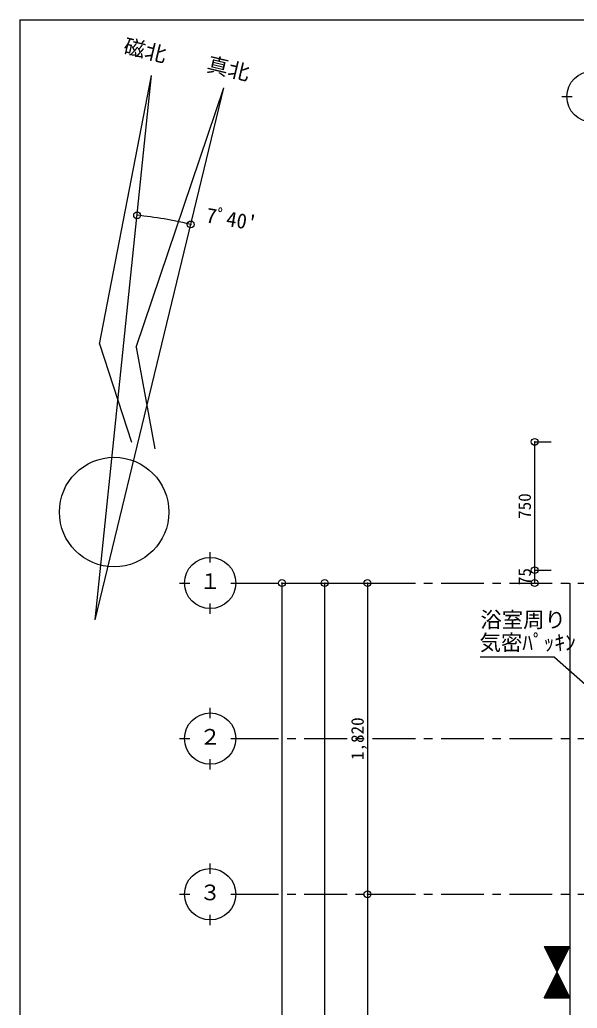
# Model space of a CAD drawing. Units: millimetres at full size, sheet at 1:50. Extents: x -9932 to 9868, y -6943 to 7028.
# Drawn here: x -9932 to -6672, y 1248 to 7028 of the extents above; entities that cross this region are included whole.
import ezdxf
from ezdxf.enums import TextEntityAlignment as Align

# ---------------------------------------------------------------- set-up
doc = ezdxf.new("R2010")
doc.units = ezdxf.units.MM
doc.header["$LTSCALE"] = 50
doc.header["$PDMODE"] = 32
doc.header["$PDSIZE"] = 40
doc.linetypes.add('CHAIN1', pattern=[8, 5, -1, 1, -1])
for name, color, linetype, lineweight in [('6-A_文字', 7, 'Continuous', 13), ('6-F_寸法・方位', 7, 'Continuous', 13), ('C-0', 4, 'Continuous', 5), ('F-F_図面枠（共通）', 7, 'Continuous', 13)]:
    doc.layers.add(name, color=color, linetype=linetype, lineweight=lineweight)
doc.styles.add('ＭＳ ゴシック', font='')
doc.styles.get('ＭＳ ゴシック').set_extended_font_data('MS Gothic')

msp = doc.modelspace()

# ---------------------------------------------------------------- linework, layer by layer
at = {"layer": '6-A_文字'}
for p, q in [((-6762.73, 6578.18), (-6702.73, 6578.18)), ((-8818.65, 3854.67), (-8818.65, 3914.67)), ((-8998.65, 3734.67), (-8938.65, 3734.67)), ((-8698.65, 3734.67), (-8638.65, 3734.67)), ((-8818.65, 3554.67), (-8818.65, 3614.67)), ((-8818.65, 2944.67), (-8818.65, 3004.67)), ((-8998.65, 2824.67), (-8938.65, 2824.67)), ((-8698.65, 2824.67), (-8638.65, 2824.67)), ((-8818.65, 2644.67), (-8818.65, 2704.67)), ((-8818.65, 2034.67), (-8818.65, 2094.67)), ((-8998.65, 1914.67), (-8938.65, 1914.67)), ((-8698.65, 1914.67), (-8638.65, 1914.67)), ((-8818.65, 1734.67), (-8818.65, 1794.67))]:
    msp.add_line(p, q, dxfattribs=at)
at = {"layer": '6-A_文字', "color": 1, "linetype": 'CHAIN1', "lineweight": 9}
for p, q in [((-8668.65, 3734.67), (2655.85, 3734.67)), ((-8668.65, 2824.67), (2655.85, 2824.67)), ((-8668.65, 1914.67), (2655.85, 1914.67))]:
    msp.add_line(p, q, dxfattribs=at)
at = {"layer": '6-A_文字', "color": 134}
for q in [(-7239.61, 3300.44), (-6623.92, 3141.2)]:
    msp.add_line((-6804.79, 3300.44), q, dxfattribs=at)
at = {"layer": '6-A_文字'}
for centre in [(-6582.73, 6578.18), (-8818.65, 3734.67), (-8818.65, 2824.67), (-8818.65, 1914.67)]:
    msp.add_circle(centre, 150, dxfattribs=at)
at = {"layer": '6-F_寸法・方位'}
for p, q in [((-9490.94, 3519.14), (-9161.52, 6702.14)), ((-9466.67, 5131.51), (-9161.52, 6702.14)), ((-9490.94, 3519.14), (-8739.82, 6629.74)), ((-9251.78, 5113.85), (-8739.82, 6629.74)), ((-9466.62, 5132.05), (-9279.72, 4557.73)), ((-9251.78, 5113.85), (-9143.17, 4519.73)), ((-6921.24, 3809.67), (-6921.24, 4559.67)), ((-6921.24, 4559.67), (-6824.72, 4559.67)), ((-6921.24, 3734.67), (-6921.24, 3809.67)), ((-6921.24, 3809.67), (-6824.72, 3809.67)), ((-8398.99, 3734.67), (-8398.99, -4000.33)), ((-8398.99, 3734.67), (-8148.99, 3734.67)), ((-8148.99, -3545.33), (-8148.99, 3734.67)), ((-8148.99, 3734.67), (-7898.99, 3734.67)), ((-7898.99, 3734.67), (-7898.99, 1914.67)), ((-7898.99, 3734.67), (-7648.99, 3734.67)), ((-6921.24, 3734.67), (-6824.72, 3734.67)), ((-7898.99, 1914.67), (-7648.99, 1914.67)), ((-7898.99, 1914.67), (-7898.99, -815.33))]:
    msp.add_line(p, q, dxfattribs=at)
msp.add_circle((-9380.5, 4149.43), 320, dxfattribs=at)
at = {"layer": '6-F_寸法・方位', "color": 4, "lineweight": 5}
msp.add_arc((-9490.94, 3519.14), 2378.27, 76.42465, 84.09132, dxfattribs=at)
at = {"layer": '6-F_寸法・方位', "color": 2}
for p in [(-9246.11, 5884.77), (-8932.7, 5830.96)]:
    msp.add_point(p, dxfattribs=at)
at = {"layer": '6-F_寸法・方位'}
for p in [(-6921.24, 4559.67), (-6921.24, 3809.67), (-8398.99, 3734.67), (-8148.99, 3734.67), (-7898.99, 3734.67), (-6921.24, 3734.67), (-7898.99, 1914.67)]:
    msp.add_point(p, dxfattribs=at)
at = {"layer": 'C-0'}
for p, q in [((-6715.23, 3734.67), (-6715.23, 2824.67)), ((-6715.23, 2824.67), (-6715.23, 1914.67)), ((-6715.23, 1914.67), (-6715.23, 1004.67))]:
    msp.add_line(p, q, dxfattribs=at)
at = {"layer": 'C-0', "color": 6, "lineweight": 13}
for p, q in [((-6865.23, 1609.48), (-6715.23, 1309.48)), ((-6865.23, 1609.48), (-6715.23, 1609.48)), ((-6865.23, 1309.48), (-6715.23, 1609.48)), ((-6764.21, 1511.52), (-6862.17, 1609.48)), ((-6766.57, 1506.81), (-6861.21, 1601.45)), ((-6761.85, 1516.23), (-6855.1, 1609.48)), ((-6768.92, 1502.09), (-6854.14, 1587.31)), ((-6759.5, 1520.95), (-6848.03, 1609.48)), ((-6771.28, 1497.38), (-6847.07, 1573.17)), ((-6757.14, 1525.66), (-6840.96, 1609.48)), ((-6754.78, 1530.38), (-6833.89, 1609.48)), ((-6752.43, 1535.09), (-6826.82, 1609.48)), ((-6750.07, 1539.8), (-6819.75, 1609.48)), ((-6747.71, 1544.52), (-6812.68, 1609.48)), ((-6745.35, 1549.23), (-6805.6, 1609.48)), ((-6743, 1553.95), (-6798.53, 1609.48)), ((-6740.64, 1558.66), (-6791.46, 1609.48)), ((-6738.28, 1563.37), (-6784.39, 1609.48)), ((-6735.93, 1568.09), (-6777.32, 1609.48)), ((-6733.57, 1572.8), (-6770.25, 1609.48)), ((-6731.21, 1577.52), (-6763.18, 1609.48)), ((-6728.86, 1582.23), (-6756.11, 1609.48)), ((-6726.5, 1586.95), (-6749.04, 1609.48)), ((-6724.14, 1591.66), (-6741.96, 1609.48)), ((-6721.78, 1596.37), (-6734.89, 1609.48)), ((-6719.43, 1601.09), (-6727.82, 1609.48)), ((-6717.07, 1605.8), (-6720.75, 1609.48)), ((-6773.64, 1492.66), (-6840, 1559.03)), ((-6776, 1487.95), (-6832.93, 1544.89)), ((-6778.35, 1483.24), (-6825.86, 1530.74)), ((-6780.71, 1478.52), (-6818.79, 1516.6)), ((-6783.07, 1473.81), (-6811.72, 1502.46)), ((-6785.42, 1469.09), (-6804.65, 1488.32)), ((-6787.78, 1464.38), (-6797.58, 1474.17)), ((-6769.29, 1417.61), (-6797.21, 1445.52)), ((-6776.36, 1431.75), (-6794.85, 1450.24)), ((-6783.43, 1445.89), (-6792.49, 1454.95)), ((-6790.14, 1459.67), (-6790.5, 1460.03)), ((-6746.02, 1309.48), (-6825.49, 1388.96)), ((-6738.95, 1309.48), (-6823.14, 1393.67)), ((-6731.88, 1309.48), (-6820.78, 1398.38)), ((-6724.81, 1309.48), (-6818.42, 1403.1)), ((-6717.74, 1309.48), (-6816.07, 1407.81)), ((-6719.79, 1318.61), (-6813.71, 1412.53)), ((-6726.86, 1332.75), (-6811.35, 1417.24)), ((-6733.94, 1346.9), (-6808.99, 1421.95)), ((-6741.01, 1361.04), (-6806.64, 1426.67)), ((-6748.08, 1375.18), (-6804.28, 1431.38)), ((-6755.15, 1389.32), (-6801.92, 1436.1)), ((-6762.22, 1403.46), (-6799.57, 1440.81)), ((-6830.87, 1309.48), (-6853.78, 1332.39)), ((-6823.8, 1309.48), (-6851.42, 1337.1)), ((-6816.73, 1309.48), (-6849.06, 1341.81)), ((-6809.66, 1309.48), (-6846.71, 1346.53)), ((-6802.59, 1309.48), (-6844.35, 1351.24)), ((-6795.52, 1309.48), (-6841.99, 1355.96)), ((-6788.45, 1309.48), (-6839.64, 1360.67)), ((-6781.38, 1309.48), (-6837.28, 1365.38)), ((-6774.3, 1309.48), (-6834.92, 1370.1)), ((-6767.23, 1309.48), (-6832.56, 1374.81)), ((-6760.16, 1309.48), (-6830.21, 1379.53)), ((-6753.09, 1309.48), (-6827.85, 1384.24)), ((-6865.23, 1309.48), (-6715.23, 1309.48)), ((-6859.16, 1309.48), (-6863.21, 1313.53)), ((-6852.09, 1309.48), (-6860.85, 1318.24)), ((-6845.02, 1309.48), (-6858.49, 1322.96)), ((-6837.94, 1309.48), (-6856.13, 1327.67))]:
    msp.add_line(p, q, dxfattribs=at)
at = {"layer": 'F-F_図面枠（共通）'}
msp.add_line((-9932.21, 7027.73), (-9932.21, -6943.46), dxfattribs=at)
msp.add_lwpolyline([(-9932.21, 7027.73), (9867.79, 7027.73), (9867.79, -6943.46)], dxfattribs=at)

# ---------------------------------------------------------------- texts
at = {"layer": '6-A_文字', "style": 'ＭＳ ゴシック'}
for s, p in [('１', (-8881.15, 3672.17)), ('２', (-8881.15, 2762.17)), ('３', (-8881.15, 1852.17))]:
    msp.add_text(s, height=91.64, dxfattribs=at).set_placement(p, align=Align.BOTTOM_LEFT)
at = {"layer": '6-A_文字', "color": 134, "style": 'ＭＳ ゴシック'}
for s, p in [('浴室周り', (-7238.55, 3446.93)), ('気密ﾊﾟｯｷﾝ', (-7243.54, 3312.97))]:
    msp.add_text(s, height=91.64, dxfattribs=at).set_placement(p, align=Align.BOTTOM_LEFT)
at = {"layer": '6-F_寸法・方位', "style": 'ＭＳ ゴシック', "width": 1.05}
for s, p in [('磁北', (-9337.82, 6810.29)), ('真北', (-8851.39, 6704.12))]:
    msp.add_text(s, height=87.98, rotation=346.425, dxfattribs=at).set_placement(p, align=Align.BOTTOM_LEFT)
at = {"layer": '6-F_寸法・方位', "style": 'ＭＳ ゴシック'}
for s, height, rotation, p in [("7ﾟ40'", 87.98, 350.258, (-8852.54, 5817.66)), ('750', 73.31, 90, (-6921.24, 4109.67)), ('75', 73.31, 90, (-6921.24, 3722.17)), ('1,820', 73.31, 90, (-7898.99, 2699.67))]:
    msp.add_text(s, height=height, rotation=rotation, dxfattribs=at).set_placement(p, align=Align.BOTTOM_LEFT)

doc.saveas('drawing.dxf')
